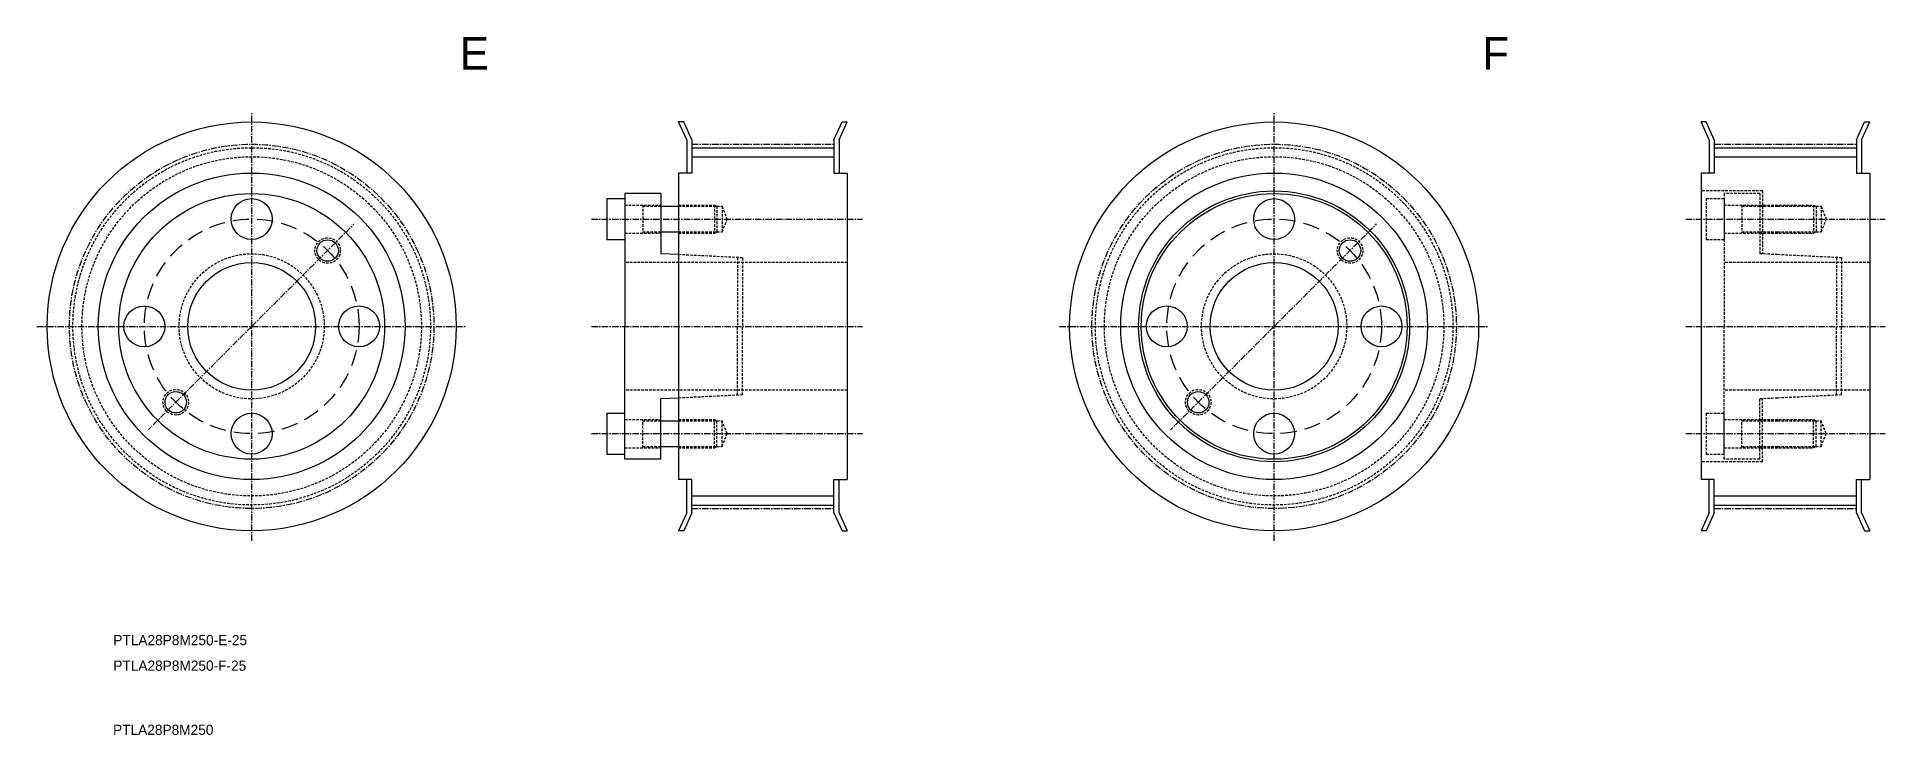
# Model space of a CAD drawing. Extents: x -279 to 82, y 877 to 1013.
import ezdxf

# ---------------------------------------------------------------- set-up
doc = ezdxf.new("R2010")
doc.units = 0
for name, pattern in [('CENTER', [2, 1.25, -0.25, 0.25, -0.25]), ('DASHED', [0.75, 0.5, -0.25]), ('HIDDEN2', [4.7625, 3.175, -1.5875])]:
    doc.linetypes.add(name, pattern=pattern)
doc.layers.get('0').update_dxf_attribs({"linetype": 'CONTINUOUS'})
doc.layers.add('CENTER', color=1, linetype='CENTER')

# ---------------------------------------------------------------- blocks, each defined once
blk = doc.blocks.new('*U42')
at = {"color": 7, "linetype": 'CENTER'}
blk.add_text('E', height=6.4, dxfattribs=at).set_placement((-196.61, 1006.78))
blk = doc.blocks.new('*U44')
at = {"color": 7, "linetype": 'CENTER'}
blk.add_text('F', height=6.4, dxfattribs=at).set_placement((3.39, 1006.78))

msp = doc.modelspace()

# ---------------------------------------------------------------- linework, layer by layer
at = {"color": 1, "linetype": 'CENTER'}
for p, q in [((-237.32, 914.53), (-237.32, 998.53)), ((-37.32, 914.53), (-37.32, 998.53)), ((-237.32, 956.53), (-217.34, 976.51)), ((-37.32, 956.53), (-17.28, 976.57)), ((-279.32, 956.53), (-195.32, 956.53)), ((-237.32, 956.53), (-257.48, 936.37)), ((-79.32, 956.53), (4.68, 956.53)), ((-37.32, 956.53), (-57.58, 936.26))]:
    msp.add_line(p, q, dxfattribs=at)
at = {"color": 7, "linetype": 'CONTINUOUS'}
for p, q in [((-152.82, 996.53), (-153.82, 996.53)), ((-152.22, 993.04), (-153.82, 996.53)), ((-151.22, 993.04), (-152.82, 996.53)), ((-123.42, 993.04), (-121.82, 996.53)), ((-122.42, 993.04), (-120.82, 996.53)), ((-121.82, 996.53), (-120.82, 996.53)), ((47.18, 996.53), (46.18, 996.53)), ((47.78, 993.04), (46.18, 996.53)), ((48.78, 993.04), (47.18, 996.53)), ((76.58, 993.04), (78.18, 996.53)), ((77.58, 993.04), (79.18, 996.53)), ((78.18, 996.53), (79.18, 996.53)), ((-152.22, 993.04), (-152.22, 986.53)), ((-151.22, 993.04), (-151.22, 986.53)), ((-151.22, 991.49), (-123.42, 991.49)), ((-123.42, 993.04), (-123.42, 986.53)), ((-122.42, 993.04), (-122.42, 986.53)), ((47.78, 993.04), (47.78, 986.53)), ((48.78, 993.04), (48.78, 986.53)), ((48.78, 991.49), (76.58, 991.49)), ((76.58, 993.04), (76.58, 986.53)), ((77.58, 993.04), (77.58, 986.53)), ((-151.22, 989.72), (-123.42, 989.72)), ((48.78, 989.72), (76.58, 989.72)), ((-151.22, 986.53), (-153.82, 986.53)), ((-153.82, 986.53), (-153.82, 926.53)), ((-123.42, 986.53), (-120.82, 986.53)), ((-120.82, 986.53), (-120.82, 926.53)), ((46.18, 986.53), (46.18, 926.53)), ((48.78, 986.53), (46.18, 986.53)), ((76.58, 986.53), (79.18, 986.53)), ((79.18, 986.53), (79.18, 926.53)), ((-167.82, 981.53), (-167.82, 973.53)), ((-167.82, 981.53), (-164.32, 981.53)), ((-164.32, 982.53), (-164.32, 956.53)), ((-157.32, 982.53), (-164.32, 982.53)), ((-164.32, 981.53), (-164.32, 973.53)), ((-157.32, 982.53), (-157.32, 970.73)), ((-157.32, 980.03), (-153.82, 980.03)), ((-167.82, 973.53), (-164.32, 973.53)), ((-157.32, 975.03), (-153.82, 975.03)), ((-153.82, 970.57), (-157.32, 970.73)), ((-164.32, 930.53), (-164.32, 956.53)), ((-153.82, 942.49), (-157.32, 942.33)), ((-157.32, 930.53), (-157.32, 942.33)), ((-167.82, 939.53), (-164.32, 939.53)), ((-167.82, 939.53), (-167.82, 931.53)), ((-164.32, 931.53), (-164.32, 939.53)), ((-157.32, 938.03), (-153.82, 938.03)), ((-157.32, 933.03), (-153.82, 933.03)), ((-167.82, 931.53), (-164.32, 931.53)), ((-157.32, 930.53), (-164.32, 930.53)), ((-151.22, 926.53), (-153.82, 926.53)), ((-152.22, 920.02), (-152.22, 926.53)), ((-151.22, 920.02), (-151.22, 926.53)), ((-123.42, 926.53), (-120.82, 926.53)), ((-123.42, 920.02), (-123.42, 926.53)), ((-122.42, 920.02), (-122.42, 926.53)), ((48.78, 926.53), (46.18, 926.53)), ((47.78, 920.02), (47.78, 926.53)), ((48.78, 920.02), (48.78, 926.53)), ((76.58, 920.02), (76.58, 926.53)), ((76.58, 926.53), (79.18, 926.53)), ((77.58, 920.02), (77.58, 926.53)), ((-151.22, 923.33), (-123.42, 923.33)), ((48.78, 923.33), (76.58, 923.33)), ((-152.22, 920.02), (-153.82, 916.53)), ((-151.22, 920.02), (-152.82, 916.53)), ((-151.22, 921.56), (-123.42, 921.56)), ((-123.42, 920.02), (-121.82, 916.53)), ((-122.42, 920.02), (-120.82, 916.53)), ((47.78, 920.02), (46.18, 916.53)), ((48.78, 920.02), (47.18, 916.53)), ((48.78, 921.56), (76.58, 921.56)), ((76.58, 920.02), (78.18, 916.53)), ((77.58, 920.02), (79.18, 916.53)), ((-152.82, 916.53), (-153.82, 916.53)), ((-121.82, 916.53), (-120.82, 916.53)), ((47.18, 916.53), (46.18, 916.53)), ((78.18, 916.53), (79.18, 916.53))]:
    msp.add_line(p, q, dxfattribs=at)
at = {"color": 3, "linetype": 'DASHED'}
for p, q in [((-164.32, 980.28), (-157.32, 980.28)), ((-160.82, 980.28), (-160.82, 974.78)), ((-160.82, 980.03), (-157.32, 980.03)), ((-153.82, 980.28), (-146.82, 980.28)), ((-153.82, 980.03), (-145.32, 980.03)), ((-146.82, 980.28), (-146.82, 974.78)), ((-146.82, 980.28), (-146.32, 980.03)), ((-146.32, 980.03), (-146.32, 975.03)), ((-145.32, 980.03), (-144.32, 977.53)), ((-145.32, 980.03), (-145.32, 975.03)), ((58.18, 983.03), (46.18, 983.03)), ((47.18, 981.53), (47.18, 973.53)), ((47.18, 981.53), (50.68, 981.53)), ((57.68, 982.53), (50.68, 982.53)), ((50.68, 982.53), (50.68, 956.53)), ((50.68, 981.53), (50.68, 973.53)), ((50.68, 980.28), (57.68, 980.28)), ((54.18, 980.28), (54.18, 974.78)), ((54.18, 980.03), (57.68, 980.03)), ((57.68, 982.53), (57.68, 970.73)), ((57.68, 980.28), (68.18, 980.28)), ((57.68, 980.03), (61.18, 980.03)), ((58.18, 983.03), (58.18, 970.7)), ((61.18, 980.03), (69.68, 980.03)), ((68.18, 980.28), (68.18, 974.78)), ((68.18, 980.28), (68.68, 980.03)), ((68.68, 980.03), (68.68, 975.03)), ((69.68, 980.03), (70.68, 977.53)), ((69.68, 980.03), (69.68, 975.03)), ((-144.32, 977.53), (-145.32, 975.03)), ((70.68, 977.53), (69.68, 975.03)), ((-164.32, 974.78), (-157.32, 974.78)), ((-160.82, 975.03), (-157.32, 975.03)), ((-153.82, 975.03), (-145.32, 975.03)), ((-153.82, 974.78), (-146.82, 974.78)), ((-146.82, 974.78), (-146.32, 975.03)), ((47.18, 973.53), (50.68, 973.53)), ((50.68, 974.78), (57.68, 974.78)), ((54.18, 975.03), (57.68, 975.03)), ((57.68, 975.03), (61.18, 975.03)), ((57.68, 974.78), (68.18, 974.78)), ((61.18, 975.03), (69.68, 975.03)), ((68.18, 974.78), (68.68, 975.03)), ((-120.82, 969.03), (-164.32, 969.03)), ((-141.32, 969.94), (-153.82, 970.57)), ((-142.32, 969.99), (-142.32, 956.53)), ((-141.32, 969.94), (-141.32, 956.53)), ((79.18, 969.03), (50.68, 969.03)), ((61.18, 970.57), (57.68, 970.73)), ((73.68, 969.94), (61.18, 970.57)), ((72.68, 969.99), (72.68, 956.53)), ((73.68, 969.94), (73.68, 956.53)), ((-142.32, 943.06), (-142.32, 956.53)), ((-141.32, 943.11), (-141.32, 956.53)), ((50.68, 930.53), (50.68, 956.53)), ((72.68, 943.06), (72.68, 956.53)), ((73.68, 943.11), (73.68, 956.53)), ((-120.82, 944.03), (-164.32, 944.03)), ((79.18, 944.03), (50.68, 944.03)), ((-141.32, 943.11), (-153.82, 942.49)), ((61.18, 942.49), (57.68, 942.33)), ((57.68, 930.53), (57.68, 942.33)), ((58.18, 930.03), (58.18, 942.35)), ((73.68, 943.11), (61.18, 942.49)), ((-164.32, 938.28), (-157.32, 938.28)), ((-160.82, 932.78), (-160.82, 938.28)), ((-160.82, 938.03), (-157.32, 938.03)), ((-153.82, 938.28), (-146.82, 938.28)), ((-153.82, 938.03), (-145.32, 938.03)), ((-146.82, 932.78), (-146.82, 938.28)), ((-146.82, 938.28), (-146.32, 938.03)), ((-146.32, 933.03), (-146.32, 938.03)), ((-144.32, 935.53), (-145.32, 938.03)), ((-145.32, 933.03), (-145.32, 938.03)), ((47.18, 939.53), (50.68, 939.53)), ((47.18, 939.53), (47.18, 931.53)), ((50.68, 931.53), (50.68, 939.53)), ((50.68, 938.28), (57.68, 938.28)), ((54.18, 932.78), (54.18, 938.28)), ((54.18, 938.03), (57.68, 938.03)), ((57.68, 938.28), (68.18, 938.28)), ((57.68, 938.03), (61.18, 938.03)), ((61.18, 938.03), (69.68, 938.03)), ((68.18, 932.78), (68.18, 938.28)), ((68.18, 938.28), (68.68, 938.03)), ((68.68, 933.03), (68.68, 938.03)), ((70.68, 935.53), (69.68, 938.03)), ((69.68, 933.03), (69.68, 938.03)), ((-164.32, 932.78), (-157.32, 932.78)), ((-160.82, 933.03), (-157.32, 933.03)), ((-153.82, 933.03), (-145.32, 933.03)), ((-153.82, 932.78), (-146.82, 932.78)), ((-146.82, 932.78), (-146.32, 933.03)), ((-145.32, 933.03), (-144.32, 935.53)), ((50.68, 932.78), (57.68, 932.78)), ((54.18, 933.03), (57.68, 933.03)), ((57.68, 933.03), (61.18, 933.03)), ((57.68, 932.78), (68.18, 932.78)), ((61.18, 933.03), (69.68, 933.03)), ((68.18, 932.78), (68.68, 933.03)), ((69.68, 933.03), (70.68, 935.53)), ((58.18, 930.03), (46.18, 930.03)), ((47.18, 931.53), (50.68, 931.53)), ((57.68, 930.53), (50.68, 930.53))]:
    msp.add_line(p, q, dxfattribs=at)
at = {"color": 7, "linetype": 'CONTINUOUS'}
for centre, radius in [((-237.32, 956.53), 40), ((-37.32, 956.53), 40), ((-237.32, 956.53), 30), ((-37.32, 956.53), 30), ((-237.32, 956.53), 26), ((-237.32, 977.53), 4), ((-37.32, 956.53), 26.5), ((-37.32, 956.53), 26), ((-37.32, 977.53), 4), ((-222.47, 971.37), 2.1), ((-22.47, 971.37), 2.1), ((-237.32, 956.53), 12.5), ((-37.32, 956.53), 12.5), ((-258.32, 956.53), 4), ((-216.32, 956.53), 4), ((-58.32, 956.53), 4), ((-16.32, 956.53), 4), ((-252.17, 941.68), 2.1), ((-52.17, 941.68), 2.1), ((-237.32, 935.53), 4), ((-37.32, 935.53), 4)]:
    msp.add_circle(centre, radius, dxfattribs=at)
at = {"color": 1, "linetype": 'CENTER'}
for centre in [(-237.32, 956.53), (-37.32, 956.53)]:
    msp.add_circle(centre, 35.65, dxfattribs=at)
at = {"color": 3, "linetype": 'DASHED'}
for centre, radius in [((-237.32, 956.53), 34.97), ((-37.32, 956.53), 34.97), ((-237.32, 956.53), 33.2), ((-37.32, 956.53), 33.2), ((-222.47, 971.37), 2.5), ((-22.47, 971.37), 2.5), ((-237.32, 956.53), 14.2), ((-37.32, 956.53), 14.2), ((-252.17, 941.68), 2.5), ((-52.17, 941.68), 2.5)]:
    msp.add_circle(centre, radius, dxfattribs=at)
at = {"color": 1, "linetype": 'HIDDEN2'}
for centre in [(-237.32, 956.53), (-37.32, 956.53)]:
    msp.add_circle(centre, 21, dxfattribs=at)
at = {"layer": 'CENTER', "color": 1, "linetype": 'CENTER'}
for p, q in [((-151.22, 992.18), (-123.42, 992.18)), ((48.78, 992.18), (76.58, 992.18)), ((-170.82, 977.53), (-117.82, 977.53)), ((43.18, 977.53), (82.18, 977.53)), ((-170.82, 956.53), (-117.82, 956.53)), ((43.18, 956.53), (82.18, 956.53)), ((-170.82, 935.53), (-117.82, 935.53)), ((43.18, 935.53), (82.18, 935.53)), ((-151.22, 920.88), (-123.42, 920.88)), ((48.78, 920.88), (76.58, 920.88))]:
    msp.add_line(p, q, dxfattribs=at)

# ---------------------------------------------------------------- block references
at = {"color": 1, "linetype": 'CENTER'}
for name in ['*U42', '*U44']:
    msp.add_blockref(name, (0, 0), dxfattribs=at)

# ---------------------------------------------------------------- texts
at = {"color": 7, "linetype": 'CONTINUOUS'}
for s, p in [('PTLA28P8M250-E-25', (-264.39, 894.12)), ('PTLA28P8M250-F-25', (-264.39, 889.12))]:
    msp.add_text(s, height=2, dxfattribs=at).set_placement(p)
at = {"color": 7, "linetype": 'CENTER'}
msp.add_text('PTLA28P8M250', height=2, dxfattribs=at).set_placement((-264.43, 876.56))

doc.saveas('drawing.dxf')
